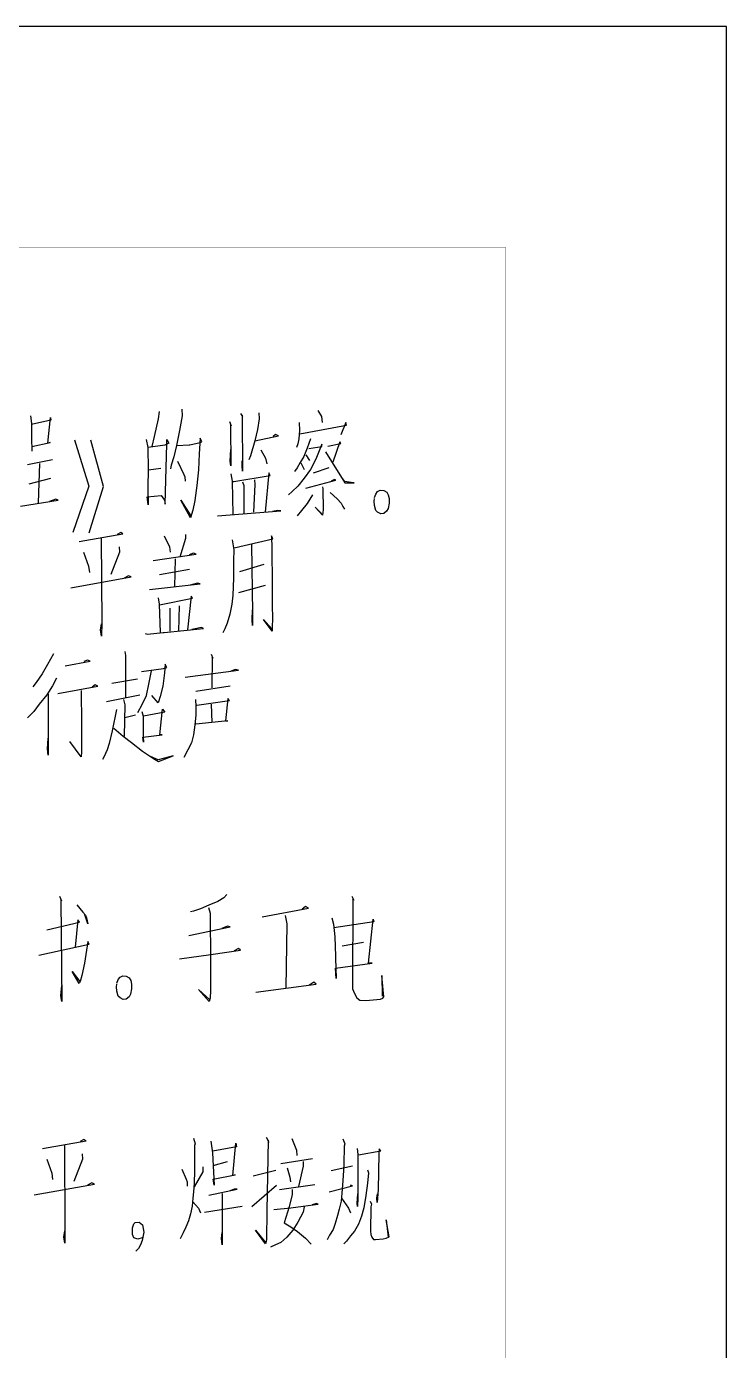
# Model space of a CAD drawing. Extents: x 0 to 2376, y 0 to 3364.
# Drawn here: x 2249.2 to 2376, y 3124.1 to 3364 of the extents above; entities that cross this region are included whole.
import ezdxf

# ---------------------------------------------------------------- set-up
doc = ezdxf.new("R2010")
doc.units = 0
doc.header["$MEASUREMENT"] = 0
doc.layers.add('6', color=7, linetype='Continuous')
doc.layers.add('8', color=7, linetype='Continuous')

# ---------------------------------------------------------------- blocks, each defined once
blk = doc.blocks.new('BLKENT83')
at = {"layer": '8', "color": 15, "linetype": 'Continuous'}
for p, q in [((2376, 3364), (0, 3364)), ((2376, 0), (2376, 3364))]:
    blk.add_line(p, q, dxfattribs=at)
at = {"layer": '8', "color": 7, "linetype": 'Continuous', "const_width": 0.03}
for points in [[(2336, 3324), (100, 3324)], [(2336, 40), (2336, 3324)]]:
    blk.add_lwpolyline(points, dxfattribs=at)
blk = doc.blocks.new('BLKENT139')
at = {"layer": '8', "color": 2, "linetype": 'Continuous'}
for p, q in [((2277.33, 3294.64), (2277.39, 3293.46)), ((2301.96, 3294.4), (2302.64, 3293.3)), ((2249.88, 3293.46), (2250.04, 3292.05)), ((2250.04, 3292.05), (2250.09, 3289.46)), ((2253.59, 3292.68), (2250.09, 3291.89)), ((2253.02, 3288.52), (2253.54, 3293.15)), ((2253.54, 3293.15), (2253.59, 3292.68)), ((2273.05, 3292.91), (2272.31, 3289.7)), ((2273.2, 3294.24), (2273.05, 3292.91)), ((2277.39, 3293.46), (2276.91, 3290.79)), ((2285.96, 3292.44), (2286.27, 3291.66)), ((2286.27, 3291.66), (2286.12, 3291.89)), ((2286.12, 3291.89), (2286.17, 3284.36)), ((2287.95, 3293.85), (2288.31, 3293.3)), ((2288.31, 3293.3), (2288.21, 3293.54)), ((2288.21, 3293.54), (2288.31, 3283.42)), ((2291.35, 3292.91), (2291.03, 3290.95)), ((2291.24, 3294.01), (2291.35, 3292.91)), ((2298.56, 3292.21), (2298.61, 3290.79)), ((2302.64, 3293.3), (2302.69, 3292.75)), ((2302.69, 3292.75), (2302.74, 3292.21)), ((2307.03, 3292.21), (2306.14, 3290.01)), ((2307.14, 3291.73), (2307.03, 3292.21)), ((2272.31, 3289.7), (2271.89, 3287.89)), ((2276.91, 3290.79), (2276.34, 3288.05)), ((2290.51, 3288.91), (2294.8, 3289.85)), ((2291.03, 3290.95), (2290.56, 3288.91)), ((2294.27, 3290.09), (2293.86, 3289.7)), ((2294.8, 3289.85), (2294.27, 3290.09)), ((2298.61, 3290.79), (2298.51, 3289.3)), ((2298.67, 3290.17), (2307.14, 3291.73)), ((2250.09, 3289.46), (2250.14, 3287.03)), ((2250.14, 3287.89), (2253.44, 3288.6)), ((2253.44, 3288.6), (2253.02, 3288.52)), ((2257.88, 3289.11), (2260.44, 3280.71)), ((2263.11, 3280.63), (2260.81, 3289.03)), ((2270.85, 3289.15), (2271.16, 3287.73)), ((2271.16, 3287.73), (2271.22, 3283.73)), ((2274.2, 3288.13), (2271.22, 3287.73)), ((2274.98, 3288.52), (2274.2, 3288.13)), ((2274.4, 3281.85), (2274.56, 3288.28)), ((2274.56, 3288.28), (2274.61, 3289.15)), ((2274.61, 3289.15), (2274.98, 3288.52)), ((2276.34, 3288.05), (2275.87, 3286.01)), ((2276.39, 3288.05), (2278.64, 3288.21)), ((2278.64, 3288.21), (2278.74, 3288.21)), ((2278.74, 3288.21), (2280.63, 3288.6)), ((2280.63, 3289.38), (2280.47, 3286.56)), ((2280.94, 3288.75), (2280.63, 3289.38)), ((2280.63, 3288.6), (2280.94, 3288.75)), ((2286.06, 3285.22), (2286.17, 3287.34)), ((2290.56, 3288.91), (2289.72, 3286.17)), ((2291.61, 3287.26), (2292.44, 3285.77)), ((2298.3, 3288.36), (2298.09, 3287.73)), ((2298.51, 3289.3), (2298.3, 3288.36)), ((2300.03, 3287.58), (2299.4, 3286.09)), ((2300.65, 3289.3), (2300.03, 3287.58)), ((2300.34, 3287.5), (2302.69, 3287.89)), ((2302.69, 3288.28), (2301.59, 3285.62)), ((2302.69, 3287.89), (2302.69, 3288.28)), ((2303.79, 3287.97), (2306.09, 3288.44)), ((2305.93, 3288.75), (2304.68, 3285.07)), ((2306.09, 3288.44), (2305.93, 3288.75)), ((2249.36, 3284.6), (2253.86, 3285.54)), ((2251.5, 3284.83), (2251.29, 3277.7)), ((2275.87, 3286.01), (2275.4, 3284.52)), ((2276.55, 3285.22), (2277.7, 3282.79)), ((2280.47, 3286.56), (2280.31, 3283.66)), ((2286.17, 3284.36), (2286.06, 3285.22)), ((2288.21, 3284.36), (2288.26, 3285.3)), ((2289.72, 3286.17), (2289.46, 3285.46)), ((2292.44, 3285.77), (2292.71, 3284.75)), ((2298.77, 3284.99), (2298.2, 3284.05)), ((2299.4, 3286.09), (2298.77, 3284.99)), ((2298.88, 3284.91), (2299.5, 3283.73)), ((2299.76, 3286.4), (2300.44, 3285.38)), ((2301.59, 3285.62), (2300.65, 3283.73)), ((2303.32, 3286.95), (2306.82, 3281.3)), ((2271.22, 3283.73), (2271.16, 3280.52)), ((2271.27, 3283.66), (2273.52, 3283.97)), ((2275.4, 3284.52), (2275.24, 3283.81)), ((2277.7, 3282.79), (2277.86, 3282.4)), ((2277.86, 3282.4), (2277.91, 3281.62)), ((2280.31, 3283.66), (2280.05, 3280.83)), ((2286.17, 3282.95), (2286.43, 3281.62)), ((2286.74, 3281.54), (2293.33, 3282.64)), ((2288.31, 3283.42), (2288.21, 3284.36)), ((2293.07, 3283.11), (2292.39, 3275.97)), ((2293.33, 3282.64), (2293.07, 3283.11)), ((2298.2, 3284.05), (2297.72, 3283.34)), ((2300.65, 3283.73), (2299.5, 3282.17)), ((2303.95, 3284.05), (2301.12, 3283.03)), ((2253.49, 3282.09), (2249.57, 3281.07)), ((2260.44, 3280.71), (2257.57, 3272.31)), ((2260.5, 3272.23), (2263.11, 3280.63)), ((2271.16, 3280.52), (2271.22, 3277.3)), ((2274.3, 3277.46), (2274.4, 3281.85)), ((2280.05, 3280.83), (2279.69, 3278.09)), ((2286.43, 3281.62), (2286.54, 3275.58)), ((2286.43, 3281.54), (2286.74, 3281.54)), ((2288.31, 3281.46), (2288.52, 3280.83)), ((2288.52, 3280.83), (2288.57, 3275.66)), ((2290.56, 3280.99), (2290.3, 3275.97)), ((2290.46, 3281.85), (2290.56, 3280.99)), ((2298.3, 3280.68), (2297.31, 3279.73)), ((2299.5, 3282.17), (2298.3, 3280.68)), ((2299.76, 3280.36), (2305.2, 3281.77)), ((2302.8, 3280.6), (2302.85, 3280.21)), ((2302.85, 3280.21), (2302.9, 3276.44)), ((2304.94, 3281.93), (2304.37, 3281.62)), ((2305.2, 3281.77), (2304.94, 3281.93)), ((2306.82, 3281.54), (2306.3, 3282.24)), ((2308.39, 3281.3), (2306.82, 3281.54)), ((2306.82, 3281.3), (2308.55, 3281.3)), ((2308.55, 3281.3), (2308.39, 3281.3)), ((2312.78, 3279.75), (2313.25, 3279.99)), ((2313.25, 3279.99), (2313.88, 3279.91)), ((2313.88, 3279.91), (2314.46, 3279.59)), ((2248.05, 3277.07), (2254.9, 3278.17)), ((2254.48, 3278.32), (2253.33, 3277.93)), ((2254.9, 3278.17), (2254.48, 3278.32)), ((2271.01, 3278.79), (2273.57, 3279.03)), ((2271.22, 3277.3), (2271.01, 3278.79)), ((2273.57, 3279.03), (2274.14, 3278.17)), ((2274.14, 3278.17), (2274.3, 3277.46)), ((2278.9, 3274.95), (2277.12, 3278.17)), ((2277.12, 3278.17), (2278.95, 3275.34)), ((2279.69, 3278.09), (2279.32, 3276.36)), ((2297.31, 3279.73), (2296.63, 3279.11)), ((2300.03, 3277.54), (2298.98, 3276.28)), ((2300.97, 3279.11), (2300.03, 3277.54)), ((2304.16, 3279.58), (2305.46, 3278.4)), ((2305.46, 3278.4), (2306.2, 3277.62)), ((2306.2, 3277.62), (2306.51, 3276.99)), ((2312.16, 3277.99), (2312.21, 3278.47)), ((2312.21, 3277.19), (2312.16, 3277.99)), ((2312.21, 3278.63), (2312.47, 3279.27)), ((2312.47, 3279.27), (2312.78, 3279.75)), ((2314.46, 3279.59), (2314.72, 3279.11)), ((2314.88, 3277.59), (2314.67, 3276.63)), ((2314.72, 3279.11), (2314.88, 3278.47)), ((2314.88, 3278.47), (2314.88, 3277.59)), ((2279.32, 3276.36), (2278.9, 3274.95)), ((2283.76, 3275.34), (2295.27, 3276.21)), ((2294.69, 3276.28), (2293.75, 3276.13)), ((2295.27, 3276.21), (2294.69, 3276.28)), ((2298.98, 3276.28), (2298.2, 3275.34)), ((2302.8, 3275.42), (2301.49, 3276.91)), ((2301.49, 3276.91), (2302.69, 3275.66)), ((2302.9, 3276.44), (2302.8, 3275.42)), ((2306.51, 3276.99), (2306.77, 3276.52)), ((2312.47, 3276.31), (2312.21, 3277.19)), ((2312.78, 3275.99), (2312.47, 3276.31)), ((2313.36, 3275.67), (2312.78, 3275.99)), ((2313.88, 3275.75), (2313.36, 3275.67)), ((2314.4, 3276.15), (2313.88, 3275.75)), ((2314.67, 3276.63), (2314.4, 3276.15)), ((2258.72, 3270.68), (2266.61, 3272.09)), ((2262.69, 3271.3), (2262.8, 3255.93)), ((2266.25, 3272.32), (2265.57, 3271.93)), ((2266.61, 3272.09), (2266.25, 3272.32)), ((2274.09, 3271.7), (2275.09, 3269.73)), ((2277.96, 3271.22), (2276.92, 3267.85)), ((2277.96, 3271.93), (2277.96, 3271.22)), ((2286.43, 3270.99), (2286.75, 3269.19)), ((2286.8, 3269.5), (2293.8, 3271.15)), ((2293.8, 3271.15), (2293.54, 3271.7)), ((2293.54, 3271.7), (2293.59, 3269.34)), ((2259.5, 3268.72), (2260.39, 3266.21)), ((2265.99, 3268.72), (2264.42, 3264.72)), ((2265.93, 3269.73), (2265.99, 3268.72)), ((2272.1, 3267.22), (2279.9, 3268.4)), ((2275.09, 3269.73), (2275.19, 3268.72)), ((2279.43, 3268.56), (2278.64, 3268.24)), ((2279.9, 3268.4), (2279.43, 3268.56)), ((2286.75, 3269.19), (2286.69, 3267.22)), ((2289.93, 3270.13), (2290.09, 3257.66)), ((2293.59, 3269.34), (2293.7, 3262.91)), ((2260.39, 3266.21), (2260.55, 3265.03)), ((2278.69, 3265.58), (2273.26, 3264.64)), ((2276.08, 3267.54), (2275.97, 3262.44)), ((2286.69, 3267.22), (2286.69, 3264.01)), ((2292.18, 3266.52), (2287.74, 3265.19)), ((2257.2, 3262.28), (2268.13, 3264.24)), ((2267.66, 3264.48), (2266.88, 3264.01)), ((2268.13, 3264.24), (2267.66, 3264.48)), ((2280.16, 3263.15), (2278.8, 3262.75)), ((2280.63, 3262.99), (2280.16, 3263.15)), ((2286.69, 3264.01), (2286.54, 3260.95)), ((2271.43, 3261.97), (2280.63, 3262.99)), ((2279.01, 3260.79), (2278.33, 3254.68)), ((2279.27, 3260.4), (2279.01, 3260.79)), ((2286.54, 3260.95), (2286.38, 3259.3)), ((2287.63, 3261.42), (2292.44, 3262.75)), ((2293.7, 3262.91), (2293.7, 3259.54)), ((2272.99, 3260.48), (2273.2, 3259.3)), ((2273.2, 3259.3), (2273.36, 3254.21)), ((2273.26, 3259.22), (2279.27, 3260.4)), ((2275.14, 3258.6), (2275.14, 3254.44)), ((2276.81, 3258.99), (2276.71, 3254.44)), ((2286.38, 3259.3), (2286.01, 3257.5)), ((2293.7, 3259.54), (2293.7, 3259.15)), ((2293.7, 3259.15), (2293.75, 3256.72)), ((2262.8, 3255.93), (2262.75, 3253.5)), ((2286.01, 3257.5), (2285.54, 3255.85)), ((2290.04, 3256.48), (2290.09, 3258.28)), ((2290.09, 3255.46), (2290.04, 3256.48)), ((2290.09, 3257.66), (2290.09, 3255.46)), ((2293.65, 3254.44), (2292.13, 3256.56)), ((2292.13, 3256.56), (2293.59, 3254.83)), ((2293.75, 3256.72), (2293.7, 3255.15)), ((2262.59, 3254.6), (2262.75, 3255.77)), ((2262.75, 3253.5), (2262.59, 3254.6)), ((2270.64, 3253.97), (2271.11, 3253.89)), ((2271.11, 3253.89), (2273.93, 3254.21)), ((2273.93, 3254.21), (2274.09, 3254.21)), ((2274.09, 3254.21), (2281.26, 3254.91)), ((2280.89, 3255.07), (2279.11, 3254.75)), ((2281.26, 3254.91), (2280.89, 3255.07)), ((2285.07, 3254.83), (2284.71, 3254.13)), ((2285.54, 3255.85), (2285.07, 3254.83)), ((2293.7, 3255.15), (2293.65, 3254.44)), ((2254.04, 3250.32), (2252.99, 3248.36)), ((2256.18, 3248.13), (2260.68, 3248.99)), ((2260.21, 3249.15), (2259.58, 3248.91)), ((2260.68, 3248.99), (2260.21, 3249.15)), ((2267.01, 3250.72), (2267.11, 3250.01)), ((2267.11, 3250.01), (2267.11, 3242.4)), ((2282.64, 3250.24), (2282.9, 3249.54)), ((2282.8, 3249.7), (2282.74, 3244.13)), ((2282.9, 3249.54), (2282.8, 3249.7)), ((2252, 3246.72), (2250.9, 3245.15)), ((2252.99, 3248.36), (2252, 3246.72)), ((2269.99, 3247.11), (2273.96, 3247.66)), ((2271.35, 3244.83), (2271.82, 3247.26)), ((2274.17, 3246.87), (2273.86, 3244.44)), ((2273.96, 3247.66), (2274.59, 3247.81)), ((2274.27, 3248.44), (2274.17, 3246.87)), ((2274.59, 3247.81), (2274.27, 3248.44)), ((2277.93, 3246.09), (2287.55, 3247.34)), ((2287.03, 3247.5), (2286.2, 3247.19)), ((2287.55, 3247.34), (2287.03, 3247.5)), ((2250.9, 3245.15), (2250.33, 3244.36)), ((2253.88, 3244.52), (2252.84, 3242.87)), ((2254.61, 3245.93), (2253.88, 3244.52)), ((2254.82, 3243.11), (2262.09, 3244.44)), ((2261.62, 3244.68), (2261.04, 3244.28)), ((2262.09, 3244.44), (2261.62, 3244.68)), ((2264.6, 3244.99), (2269.25, 3245.77)), ((2270.88, 3242.79), (2271.35, 3244.83)), ((2273.86, 3244.44), (2273.38, 3242.56)), ((2279.87, 3243.58), (2286.04, 3244.52)), ((2252.84, 3242.87), (2251.48, 3241.22)), ((2253.1, 3243.03), (2253.1, 3231.97)), ((2259.06, 3243.66), (2259.11, 3237.62)), ((2263.66, 3241.7), (2269.67, 3242.87)), ((2266.74, 3242.01), (2266.95, 3241.07)), ((2270.14, 3241.15), (2270.88, 3242.79)), ((2273.02, 3241.46), (2271.87, 3242.79)), ((2273.38, 3242.56), (2273.02, 3241.46)), ((2279.76, 3242.01), (2279.87, 3240.75)), ((2280.03, 3240.99), (2285.93, 3241.85)), ((2285.67, 3242.24), (2285.25, 3238.17)), ((2285.93, 3241.85), (2285.67, 3242.24)), ((2250.48, 3239.89), (2249.33, 3238.72)), ((2251.48, 3241.22), (2250.48, 3239.89)), ((2265.49, 3240.21), (2264.71, 3236.36)), ((2266.95, 3241.07), (2266.85, 3235.42)), ((2267.01, 3238.79), (2268.94, 3239.26)), ((2269.31, 3239.66), (2270.14, 3241.15)), ((2270.09, 3239.89), (2270.3, 3239.03)), ((2274.22, 3239.73), (2270.35, 3239.03)), ((2273.33, 3235.66), (2273.8, 3240.28)), ((2273.8, 3240.28), (2274.22, 3239.73)), ((2279.87, 3239.19), (2279.66, 3237.46)), ((2279.87, 3240.75), (2279.87, 3239.19)), ((2282.64, 3241.22), (2282.74, 3237.85)), ((2259.11, 3237.62), (2259.11, 3232.52)), ((2264.97, 3236.83), (2266.69, 3235.42)), ((2270.3, 3239.03), (2270.3, 3235.26)), ((2279.66, 3237.46), (2279.4, 3235.66)), ((2285.62, 3238.17), (2279.87, 3237.54)), ((2285.25, 3238.17), (2285.62, 3238.17)), ((2252.94, 3233.07), (2253.1, 3235.03)), ((2259.06, 3231.66), (2257.02, 3234.4)), ((2264.71, 3236.36), (2264.13, 3234.09)), ((2266.69, 3235.42), (2268.16, 3234.24)), ((2270.25, 3235.19), (2273.75, 3235.66)), ((2270.35, 3234.32), (2270.25, 3235.19)), ((2270.3, 3235.26), (2270.35, 3234.32)), ((2273.75, 3235.66), (2273.33, 3235.66)), ((2279.4, 3235.66), (2279.03, 3234.17)), ((2253.1, 3231.97), (2252.94, 3233.07)), ((2259.11, 3232.52), (2259.06, 3231.66)), ((2263.76, 3232.91), (2263.19, 3231.58)), ((2264.13, 3234.09), (2263.76, 3232.91)), ((2268.16, 3234.24), (2270.2, 3232.68)), ((2270.2, 3232.68), (2272.18, 3231.34)), ((2278.4, 3232.91), (2277.67, 3231.5)), ((2279.03, 3234.17), (2278.4, 3232.91)), ((2263.19, 3231.58), (2262.93, 3231.19)), ((2273.02, 3231.11), (2271.66, 3231.73)), ((2272.18, 3231.34), (2273.07, 3230.79)), ((2275.74, 3231.81), (2273.02, 3231.11)), ((2273.07, 3230.79), (2275.74, 3231.81)), ((2255.14, 3206.4), (2255.5, 3205.54)), ((2255.5, 3205.54), (2255.4, 3205.7)), ((2255.4, 3205.7), (2255.55, 3187.34)), ((2284.94, 3206.09), (2283.84, 3205.46)), ((2285.46, 3206.72), (2284.94, 3206.09)), ((2308.1, 3206.4), (2308.47, 3205.7)), ((2308.47, 3205.7), (2308.31, 3205.93)), ((2308.31, 3205.93), (2308.31, 3201.93)), ((2258.27, 3204.83), (2259.37, 3203.5)), ((2259.37, 3203.5), (2259.84, 3202.95)), ((2279.4, 3203.66), (2278.87, 3203.58)), ((2280.7, 3204.13), (2279.4, 3203.66)), ((2282.22, 3204.75), (2280.7, 3204.13)), ((2282.12, 3204.36), (2282.43, 3203.34)), ((2283.84, 3205.46), (2282.22, 3204.75)), ((2282.43, 3203.34), (2282.53, 3194.48)), ((2291.89, 3202.64), (2300.26, 3204.21)), ((2299.74, 3204.52), (2299.11, 3204.05)), ((2300.26, 3204.21), (2299.74, 3204.52)), ((2252.84, 3200.28), (2258.74, 3201.7)), ((2258.48, 3202.09), (2257.96, 3197.15)), ((2258.74, 3201.7), (2258.48, 3202.09)), ((2260.26, 3201.38), (2259.74, 3203.03)), ((2259.84, 3202.95), (2260.05, 3202.48)), ((2260.05, 3202.48), (2260.26, 3201.38)), ((2278.56, 3199.26), (2286.04, 3200.83)), ((2285.57, 3200.99), (2284.57, 3200.52)), ((2286.04, 3200.83), (2285.57, 3200.99)), ((2296.03, 3202.87), (2296.34, 3201.38)), ((2296.34, 3201.38), (2296.18, 3189.7)), ((2304.5, 3202.48), (2304.81, 3201.3)), ((2304.81, 3201.3), (2305.02, 3199.03)), ((2312.08, 3201.77), (2304.86, 3200.68)), ((2308.31, 3201.93), (2308.21, 3194.32)), ((2311.14, 3194.24), (2311.97, 3202.24)), ((2311.97, 3202.24), (2312.08, 3201.77)), ((2305.02, 3199.03), (2305.18, 3195.5)), ((2251.37, 3195.73), (2260.52, 3197.7)), ((2260.05, 3196.6), (2259.69, 3194.24)), ((2260.26, 3198.17), (2260.05, 3196.6)), ((2260.52, 3197.7), (2260.26, 3198.17)), ((2282.59, 3195.81), (2287.92, 3196.6)), ((2287.55, 3196.91), (2286.77, 3196.52)), ((2287.92, 3196.6), (2287.55, 3196.91)), ((2306.33, 3197.38), (2310.25, 3198.09)), ((2259.69, 3194.24), (2259.21, 3192.05)), ((2276.89, 3195.03), (2282.59, 3195.81)), ((2282.53, 3194.48), (2282.53, 3191.58)), ((2305.18, 3195.5), (2305.18, 3195.19)), ((2305.18, 3195.19), (2305.28, 3191.5)), ((2305.18, 3193.38), (2311.82, 3194.24)), ((2308.21, 3194.32), (2308.21, 3191.19)), ((2311.82, 3194.24), (2311.14, 3194.24)), ((2258.69, 3190.56), (2257.44, 3192.75)), ((2257.44, 3192.75), (2258.8, 3190.95)), ((2259.21, 3192.05), (2258.9, 3190.95)), ((2265.54, 3190.63), (2265.8, 3191.27)), ((2265.8, 3191.27), (2266.12, 3191.75)), ((2266.12, 3191.75), (2266.59, 3191.99)), ((2266.59, 3191.99), (2267.21, 3191.91)), ((2267.21, 3191.91), (2267.79, 3191.59)), ((2267.79, 3191.59), (2268.05, 3191.11)), ((2282.53, 3191.58), (2282.48, 3189.3)), ((2305.28, 3191.5), (2305.18, 3193.38)), ((2308.21, 3191.19), (2308.26, 3189.62)), ((2313.91, 3188.13), (2313.54, 3192.05)), ((2313.54, 3192.05), (2313.59, 3188.28)), ((2255.4, 3188.36), (2255.55, 3190.24)), ((2258.9, 3190.95), (2258.69, 3190.56)), ((2265.49, 3189.99), (2265.54, 3190.47)), ((2265.54, 3189.19), (2265.49, 3189.99)), ((2265.8, 3188.31), (2265.54, 3189.19)), ((2268.21, 3189.59), (2268, 3188.63)), ((2268.05, 3191.11), (2268.21, 3190.47)), ((2268.21, 3190.47), (2268.21, 3189.59)), ((2282.27, 3187.34), (2280.34, 3189.46)), ((2280.34, 3189.46), (2282.33, 3187.66)), ((2282.48, 3189.3), (2282.43, 3187.89)), ((2290.74, 3188.99), (2301.67, 3190.48)), ((2301.25, 3190.79), (2300.31, 3190.24)), ((2301.67, 3190.48), (2301.25, 3190.79)), ((2308.26, 3189.62), (2308.57, 3188.75)), ((2308.57, 3188.75), (2308.99, 3187.97)), ((2255.55, 3187.34), (2255.4, 3188.36)), ((2266.12, 3187.99), (2265.8, 3188.31)), ((2266.69, 3187.67), (2266.12, 3187.99)), ((2267.21, 3187.75), (2266.69, 3187.67)), ((2267.74, 3188.15), (2267.21, 3187.75)), ((2268, 3188.63), (2267.74, 3188.15)), ((2282.43, 3187.89), (2282.27, 3187.34)), ((2308.99, 3187.97), (2309.57, 3187.58)), ((2309.57, 3187.58), (2310.67, 3187.5)), ((2310.67, 3187.5), (2313.33, 3187.73)), ((2313.33, 3187.73), (2313.75, 3187.89)), ((2313.75, 3187.89), (2313.91, 3188.13)), ((2279.4, 3162.56), (2279.71, 3161.54)), ((2292.57, 3162.72), (2293.1, 3161.85)), ((2297.23, 3162.48), (2298.06, 3160.36)), ((2306.48, 3162.4), (2306.85, 3161.54)), ((2252.05, 3160.68), (2259.95, 3162.09)), ((2256.03, 3161.3), (2256.13, 3145.93)), ((2259.58, 3162.32), (2258.9, 3161.93)), ((2259.95, 3162.09), (2259.58, 3162.32)), ((2279.71, 3161.54), (2279.61, 3161.22)), ((2279.61, 3161.22), (2279.61, 3156.6)), ((2282.59, 3162.01), (2282.85, 3159.89)), ((2287.19, 3160.99), (2282.9, 3160.21)), ((2286.56, 3155.81), (2287.08, 3161.62)), ((2287.08, 3161.62), (2287.19, 3160.99)), ((2292.94, 3162.17), (2292.73, 3149.38)), ((2293.1, 3161.85), (2292.94, 3162.17)), ((2298.06, 3160.36), (2298.17, 3159.42)), ((2306.74, 3161.07), (2306.69, 3157.85)), ((2306.85, 3161.54), (2306.74, 3161.07)), ((2309.1, 3160.68), (2309.2, 3159.58)), ((2309.31, 3159.5), (2313.39, 3160.28)), ((2313.07, 3160.6), (2313.02, 3159.73)), ((2313.39, 3160.28), (2313.07, 3160.6)), ((2252.84, 3158.72), (2253.73, 3156.21)), ((2259.32, 3158.72), (2257.75, 3154.72)), ((2259.27, 3159.73), (2259.32, 3158.72)), ((2282.85, 3159.89), (2283.16, 3154.01)), ((2283.01, 3157.62), (2285.57, 3158.32)), ((2295.24, 3157.93), (2300.99, 3158.87)), ((2299.27, 3158.32), (2299.27, 3157.46)), ((2304.39, 3156.68), (2308.26, 3157.54)), ((2306.69, 3157.85), (2306.54, 3155.73)), ((2309.2, 3159.58), (2309.2, 3151.73)), ((2313.02, 3159.73), (2312.86, 3153.22)), ((2253.73, 3156.21), (2253.88, 3155.03)), ((2277.31, 3156.91), (2278.09, 3155.11)), ((2279.61, 3156.6), (2279.56, 3154.4)), ((2281.12, 3156.44), (2279.56, 3153.7)), ((2281.12, 3157.38), (2281.12, 3156.44)), ((2283.01, 3155.11), (2286.98, 3155.89)), ((2286.98, 3155.89), (2286.56, 3155.81)), ((2290.22, 3155.73), (2294.35, 3156.75)), ((2296.39, 3157.15), (2296.86, 3155.5)), ((2296.86, 3155.5), (2296.97, 3154.64)), ((2299.27, 3157.46), (2298.43, 3153.77)), ((2306.54, 3155.73), (2306.43, 3154.09)), ((2310.93, 3156.83), (2311.14, 3156.28)), ((2311.14, 3156.28), (2310.93, 3154.4)), ((2250.54, 3152.28), (2261.46, 3154.24)), ((2260.99, 3154.48), (2260.21, 3154.01)), ((2261.46, 3154.24), (2260.99, 3154.48)), ((2278.09, 3155.11), (2278.25, 3154.64)), ((2278.25, 3154.64), (2278.3, 3153.85)), ((2279.4, 3152.83), (2279.29, 3151.66)), ((2279.56, 3154.4), (2279.4, 3152.83)), ((2282.17, 3152.21), (2287.35, 3153.3)), ((2283.16, 3154.01), (2283.01, 3155.11)), ((2286.77, 3153.3), (2286.09, 3152.99)), ((2287.35, 3153.3), (2286.77, 3153.3)), ((2290.01, 3150.17), (2294.46, 3154.01)), ((2294.98, 3153.22), (2301.41, 3154.17)), ((2297.28, 3153.22), (2297.28, 3152.36)), ((2304.03, 3152.83), (2308.26, 3153.93)), ((2306.43, 3154.09), (2306.27, 3152.6)), ((2307.95, 3154.01), (2307.79, 3153.77)), ((2308.26, 3153.93), (2307.95, 3154.01)), ((2310.93, 3154.4), (2310.67, 3152.13)), ((2312.86, 3153.22), (2312.71, 3150.87)), ((2279.29, 3151.66), (2279.19, 3150.24)), ((2279.29, 3151.03), (2280.34, 3149.85)), ((2284.63, 3152.52), (2284.63, 3143.19)), ((2297.28, 3152.36), (2296.76, 3150.09)), ((2299.32, 3150.24), (2301.99, 3150.56)), ((2301.72, 3150.72), (2300.94, 3150.48)), ((2301.99, 3150.56), (2301.72, 3150.72)), ((2306.17, 3151.11), (2305.8, 3149.7)), ((2306.27, 3152.6), (2306.17, 3151.11)), ((2306.22, 3151.66), (2307.48, 3149.85)), ((2309.1, 3150.79), (2309.2, 3152.44)), ((2309.15, 3150.17), (2309.1, 3150.79)), ((2309.2, 3151.73), (2309.15, 3150.17)), ((2310.67, 3152.13), (2310.3, 3149.93)), ((2311.45, 3151.11), (2311.66, 3150.56)), ((2311.66, 3150.56), (2311.55, 3150.09)), ((2312.65, 3151.66), (2312.76, 3152.44)), ((2312.71, 3150.87), (2312.65, 3151.66)), ((2278.88, 3148.83), (2278.51, 3147.58)), ((2279.19, 3150.24), (2278.88, 3148.83)), ((2280.34, 3149.85), (2280.71, 3148.99)), ((2281.44, 3149.15), (2288.23, 3150.24)), ((2292.73, 3149.38), (2292.63, 3144.21)), ((2293.99, 3149.62), (2297.07, 3149.93)), ((2296.76, 3150.09), (2295.82, 3147.19)), ((2297.07, 3149.93), (2299.32, 3150.24)), ((2299.32, 3149.15), (2298.33, 3147.34)), ((2299.48, 3150.09), (2299.32, 3149.15)), ((2305.49, 3148.52), (2305.12, 3147.11)), ((2305.8, 3149.7), (2305.49, 3148.52)), ((2307.48, 3149.85), (2307.89, 3148.99)), ((2309.88, 3148.44), (2309.31, 3146.95)), ((2310.3, 3149.93), (2309.88, 3148.44)), ((2311.55, 3150.09), (2311.5, 3145.7)), ((2255.92, 3144.6), (2256.08, 3145.77)), ((2256.13, 3145.93), (2256.08, 3143.5)), ((2268.37, 3146.31), (2268.63, 3147.03)), ((2268.37, 3145.11), (2268.37, 3146.31)), ((2268.63, 3147.03), (2268.84, 3147.27)), ((2268.84, 3147.27), (2269.57, 3147.35)), ((2269.57, 3147.35), (2270.2, 3146.87)), ((2270.2, 3146.87), (2270.4, 3145.51)), ((2278.04, 3146.4), (2277.57, 3145.38)), ((2278.51, 3147.58), (2278.04, 3146.4)), ((2292.47, 3143.42), (2290.64, 3145.85)), ((2290.64, 3145.85), (2292.47, 3143.66)), ((2295.82, 3147.19), (2297.07, 3146.48)), ((2297.44, 3145.85), (2296.34, 3144.6)), ((2297.07, 3146.48), (2298.27, 3145.62)), ((2298.33, 3147.34), (2297.44, 3145.85)), ((2298.27, 3145.62), (2299.74, 3144.44)), ((2304.71, 3146.01), (2304.08, 3144.99)), ((2305.12, 3147.11), (2304.71, 3146.01)), ((2308.57, 3145.7), (2307.89, 3144.83)), ((2309.31, 3146.95), (2308.57, 3145.7)), ((2311.5, 3145.7), (2311.55, 3145.07)), ((2314.9, 3144.68), (2314.33, 3147.73)), ((2314.33, 3147.73), (2314.69, 3144.6)), ((2256.08, 3143.5), (2255.92, 3144.6)), ((2268.63, 3144.47), (2268.37, 3145.11)), ((2269.36, 3144.23), (2268.63, 3144.47)), ((2270.14, 3144.47), (2269.36, 3144.23)), ((2269.83, 3143.19), (2269.46, 3142.55)), ((2270.14, 3143.99), (2269.83, 3143.19)), ((2270.4, 3145.51), (2270.14, 3143.99)), ((2277.57, 3145.38), (2276.99, 3144.28)), ((2284.52, 3144.36), (2284.63, 3145.46)), ((2284.63, 3143.19), (2284.52, 3144.36)), ((2292.57, 3143.81), (2292.47, 3143.42)), ((2292.63, 3144.21), (2292.57, 3143.81)), ((2294.3, 3143.19), (2293.36, 3142.79)), ((2295.24, 3143.66), (2294.3, 3143.19)), ((2296.34, 3144.6), (2295.24, 3143.66)), ((2299.74, 3144.44), (2300.73, 3143.34)), ((2304.08, 3144.99), (2303.66, 3144.13)), ((2307.16, 3143.89), (2306.64, 3143.42)), ((2307.89, 3144.83), (2307.16, 3143.89)), ((2311.55, 3145.07), (2311.76, 3144.6)), ((2311.76, 3144.6), (2312.03, 3144.21)), ((2312.03, 3144.21), (2312.39, 3144.21)), ((2312.39, 3144.21), (2313.8, 3144.28)), ((2313.8, 3144.28), (2314.33, 3144.44)), ((2314.33, 3144.44), (2314.9, 3144.68)), ((2269.46, 3142.55), (2268.99, 3142.07))]:
    blk.add_line(p, q, dxfattribs=at)

msp = doc.modelspace()

# ---------------------------------------------------------------- block references
at = {"layer": '6'}
for name in ['BLKENT83', 'BLKENT139']:
    msp.add_blockref(name, (0, 0), dxfattribs=at)

doc.saveas('drawing.dxf')
